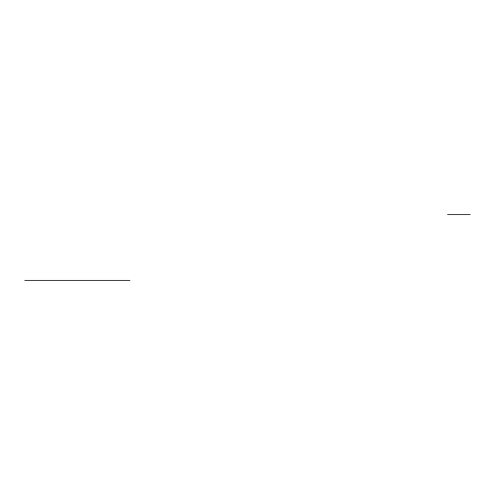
<?xml version="1.0" encoding="UTF-8"?>
<svg xmlns="http://www.w3.org/2000/svg" width="495" height="495" viewBox="0 0 495 495"><rect width="100%" height="100%" fill="white"/><g stroke="black" fill="none" stroke-linecap="round" stroke-linejoin="round"><path stroke-width="0.74" d="M447.548 214.651L470.25 214.651M24.75 280.349L129.944 280.349"/></g></svg>
